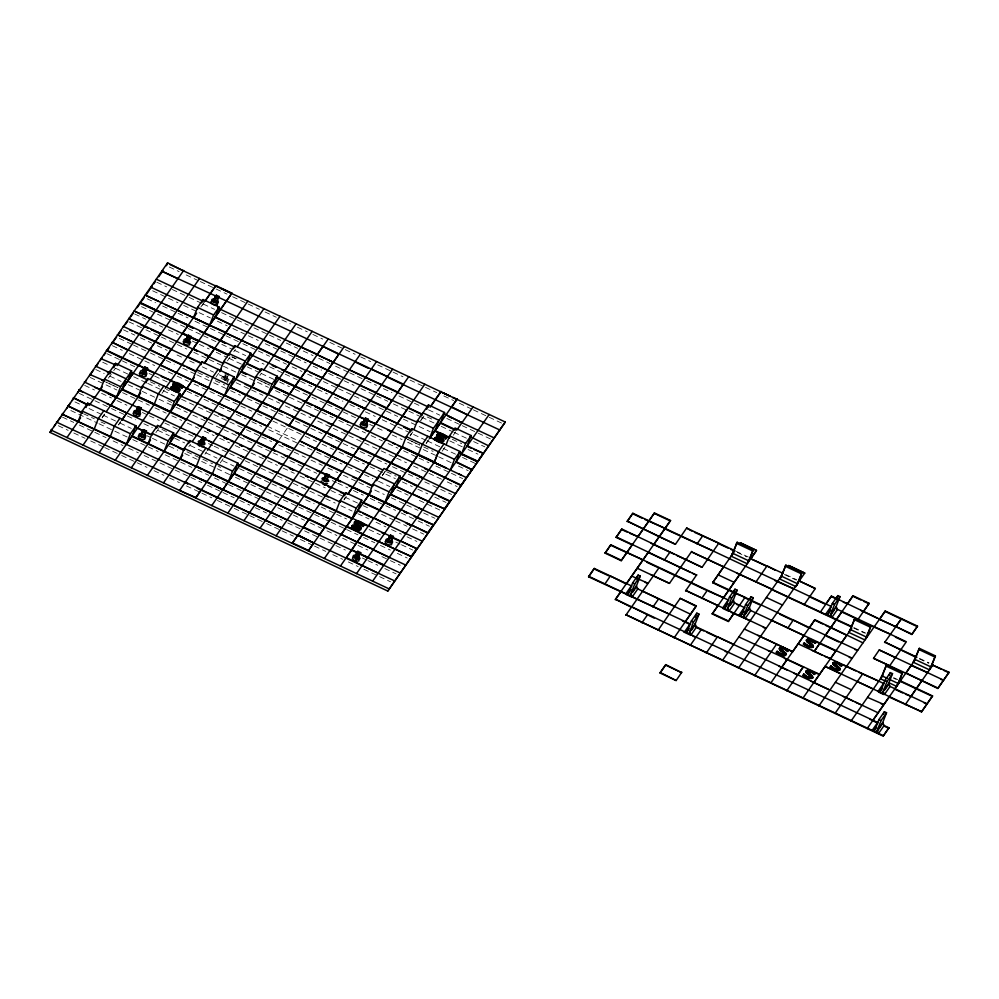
<?xml version="1.0" encoding="UTF-8"?>
<svg xmlns="http://www.w3.org/2000/svg" width="999" height="999" viewBox="0 0 999 999"><rect width="100%" height="100%" fill="white"/><g stroke="black" fill="none" stroke-linecap="round" stroke-linejoin="round"><path stroke-width="0.75" stroke-dasharray="5 3.75" d="M227.198 382.617C229.97 380.719 225.811 374.95 225.362 380.307L227.897 376.685M224.975 380.02L225.699 380.02A1.561 0.824 21.3 0 0 226.199 379.308L225.836 378.783A1.723 0.912 21.3 0 0 224.325 378.084L223.601 378.084A1.561 0.824 21.3 0 0 223.102 378.796L223.464 379.308A1.723 0.912 21.3 0 0 223.776 379.545L224.688 377.61M224.213 379.183L225.824 375.986L223.901 379.62M218.019 465.834L220.517 467.569M108.367 378.122L111.339 374.088M113.736 370.654L115.322 368.381M102.248 417.432L104.608 414.061M102.06 417.907L104.458 414.498M118.332 425L120.704 421.615M200.824 307.03L203.971 302.522M118.943 424.338L120.542 422.053M202.198 305.269L204.583 301.873M162 393.331L164.373 389.922M155.881 432.642L159.066 428.096L168.444 432.505M215.784 377.335L218.931 372.827M227.472 360.826L230.032 356.955M233.816 351.748L235.402 349.488M226.448 377.859L228.671 374.675M188.848 446.628L190.447 444.343M204.945 454.17L206.531 451.898M259.852 375.449L261.426 373.189M220.242 462.862L223.414 458.329M279.37 439.423L288.099 426.96M344.143 499.425L345.716 497.177M343.956 499.9L346.341 496.491M382.43 475.224L385.589 470.716M410.189 435.527L411.775 433.266M420.517 420.766L422.914 417.332M382.242 475.699L385.414 471.166M410.002 436.014L413.161 431.493M421.091 420.142L424.263 415.609L433.691 419.967M426.286 443.081L427.859 440.834M426.086 443.581L429.258 439.036M442.17 451.136L445.342 446.603M453.271 435.264L455.656 431.855M227.972 380.607L226.985 381.193M222.29 378.833L226.998 381.044M224.987 377.172L222.315 376.91L221.216 378.484M169.306 267.008L179.171 271.628M186.201 274.937L198.876 280.894M200.275 281.556L227.023 294.118M232.655 296.765L246.741 303.371M248.139 304.033L259.403 309.328M265.035 311.975L276.298 317.257M281.93 319.905L290.372 323.876M297.415 327.185L307.267 331.805M312.899 334.453L322.752 339.086M329.795 342.395L343.868 349.001M345.279 349.662L355.132 354.295M360.764 356.943L370.617 361.563M377.659 364.872L391.733 371.491M393.144 372.152L402.997 376.773M410.027 380.082L424.113 386.7M425.512 387.362L436.775 392.644M443.818 395.954L453.671 400.587M459.303 403.234L471.978 409.178M473.376 409.84L501.535 423.064M736.226 551.361L748.301 557.03M785.838 574.662L796.565 579.707M737.387 552.459L746.777 556.868M784.315 574.5L796.378 580.169M156.806 282.218L166.658 286.85M172.29 289.485L187.775 296.765M189.186 297.427L201.848 303.371M203.259 304.033L214.523 309.328M221.553 312.637L235.639 319.243M237.038 319.905L248.301 325.199M253.933 327.847L268.019 334.453M269.418 335.115L280.682 340.409M286.313 343.057L297.577 348.339M303.209 350.986L313.062 355.619M318.693 358.266L329.957 363.549M335.589 366.196L348.251 372.152M349.662 372.814L365.147 380.082M366.558 380.744L376.411 385.377M383.441 388.686L391.895 392.644M398.938 395.954L413.012 402.572M414.423 403.234L421.453 406.531M428.496 409.84L439.76 415.134M446.79 418.444L460.876 425.05M462.275 425.711L490.434 438.936M152.66 290.809L177.997 302.722M183.629 305.357L197.715 311.975M199.113 312.637L210.377 317.932M217.42 321.228L227.273 325.861M232.904 328.509L246.978 335.115M248.389 335.776L258.242 340.409M265.284 343.718L279.358 350.324M280.769 350.986L294.842 357.605M296.253 358.266L306.106 362.899M313.137 366.196L321.591 370.167M328.621 373.476L342.707 380.082M344.118 380.744L353.971 385.377M361.001 388.686L375.087 395.292M376.486 395.954L387.749 401.248M393.381 403.896L407.455 410.502M408.866 411.163L420.129 416.458M421.541 417.12L434.203 423.064M441.246 426.373L452.51 431.668M453.921 432.33L466.583 438.274M473.626 441.583L484.89 446.878M853.92 627.584L865.983 633.254M919.604 658.441L928.995 662.849M452.235 439.298L461.65 443.643M853.733 628.059L864.46 633.091M919.43 658.915L928.808 663.324M147.115 298.751L155.557 302.722M162.6 306.019L176.673 312.637M178.084 313.299L187.937 317.932M194.98 321.228L209.053 327.847M210.464 328.509L224.538 335.115M225.949 335.776L241.433 343.057M242.832 343.718L256.918 350.324M258.316 350.986L269.58 356.281M275.212 358.928L286.476 364.223M292.108 366.858L301.96 371.491M307.592 374.138L337.15 388.024M338.561 388.686L369.53 403.234M370.941 403.896L385.015 410.502M386.426 411.163L397.689 416.458M403.321 419.105L430.07 431.668M449.775 440.921L462.437 446.878M468.069 449.525L477.922 454.145M141.558 306.693L171.129 320.579M172.527 321.241L186.613 327.847M188.012 328.509L202.098 335.127M203.496 335.789L216.171 341.733M221.803 344.38L233.067 349.675M234.478 350.337L245.729 355.619M254.183 359.59L264.036 364.223M269.668 366.858L283.741 373.476M285.152 374.138L299.225 380.756M300.637 381.406L311.9 386.7M317.532 389.348L327.385 393.981M334.415 397.277L342.869 401.248M349.9 404.558L359.765 409.19M365.384 411.825L375.249 416.458M382.28 419.767L396.366 426.373M397.764 427.035L425.924 440.272M427.335 440.921L455.482 454.158M462.525 457.455L475.187 463.411M232.018 356.868L236.039 358.766M407.654 439.373L419.717 445.042L407.604 439.435M231.98 356.93L236.014 358.803M423.701 446.99L433.091 451.386M134.603 313.961L145.866 319.255M151.498 321.903L162.762 327.185M168.394 329.832L178.247 334.465M192.32 341.071L197.952 343.718M199.363 344.38L209.216 349.013M216.259 352.322L227.51 357.605M228.921 358.266L241.596 364.223M247.228 366.87L259.89 372.814M261.301 373.476L273.963 379.433M279.595 382.08L289.46 386.7M295.08 389.348L310.564 396.628M311.975 397.29L326.061 403.896M327.46 404.558L355.619 417.782M369.692 424.4L385.177 431.668M392.22 434.977L402.073 439.61M407.704 442.245L421.778 448.863M423.189 449.525L437.262 456.143M438.673 456.805L451.348 462.749M458.379 466.058L468.231 470.691M893.693 677.684L897.714 679.57M893.506 678.159L896.19 679.407M129.058 321.903L144.543 329.171M145.941 329.832L160.027 336.451M161.426 337.113L186.776 349.013M193.806 352.322L207.892 358.928M209.291 359.59L221.965 365.547M223.376 366.208L236.039 372.152M241.671 374.8L268.419 387.362M275.462 390.671L288.124 396.628M289.535 397.29L305.02 404.558M306.431 405.219L320.504 411.838M321.915 412.5L333.179 417.782M338.811 420.429L352.884 427.048M354.295 427.709L365.547 432.992M371.178 435.639L382.442 440.934M388.074 443.568L397.927 448.201M403.559 450.849L417.644 457.467M419.043 458.129L428.896 462.749M435.939 466.058L450.012 472.677M451.423 473.326L462.687 478.621M225.025 375.337L226.935 376.236M224.55 376.011L225.961 376.673L223.626 377.322L225.037 377.984M123.501 329.832L134.765 335.127M140.397 337.774L151.661 343.057M157.293 345.704L167.145 350.337M176.998 354.97L184.041 358.266M189.673 360.914L196.703 364.223M202.335 366.87L213.599 372.152M219.231 374.8L229.083 379.433M236.126 382.742L250.2 389.348M251.611 390.01L262.874 395.304M268.506 397.952L279.757 403.234M285.389 405.881L299.475 412.5M300.874 413.161L310.726 417.782M317.769 421.091L331.843 427.709M333.254 428.371L347.327 434.977M348.738 435.639L379.707 450.187M381.118 450.849L395.192 457.467M396.603 458.129L406.456 462.749M413.499 466.058L427.572 472.677M428.983 473.339L441.645 479.283M447.277 481.93L457.13 486.563M197.889 372.565L208.654 377.547M215.322 380.744L224.75 385.102M119.368 338.436L132.03 344.38M133.441 345.042L148.926 352.322M150.337 352.984L174.263 364.223M182.705 368.194L195.379 374.138M196.791 374.8L212.275 382.08M213.686 382.742L229.171 390.01M230.569 390.671L240.422 395.304M247.465 398.613L261.538 405.219M262.949 405.881L277.023 412.5M278.434 413.161L293.918 420.429M295.329 421.091L309.403 427.709M310.814 428.371L322.078 433.653M327.709 436.301L341.783 442.919M343.194 443.581L354.458 448.863M360.09 451.511L371.341 456.805M376.973 459.453L386.825 464.073M392.457 466.72L419.205 479.283M424.837 481.93L451.585 494.493M386.738 471.815L396.166 476.173M112.4 345.704L122.265 350.337M129.296 353.646L143.369 360.252M144.78 360.914L154.633 365.547M160.265 368.194L175.749 375.462M177.16 376.123L188.424 381.418M194.056 384.066L223.614 397.952M225.025 398.613L251.773 411.176M257.405 413.823L271.478 420.429M272.889 421.091L303.858 435.639M305.269 436.301L316.521 441.595M322.153 444.243L333.416 449.525M339.048 452.172L353.122 458.791M354.533 459.453L364.385 464.073M370.017 466.72L395.354 478.621M402.397 481.93L412.25 486.563M417.882 489.21L427.734 493.831M434.777 497.14L446.041 502.435M267.245 426.198L296.74 440.059M106.856 353.646L120.929 360.252M122.34 360.914L135.015 366.87M149.088 373.489L153.309 375.462M154.72 376.123L167.382 382.08M187.1 391.333L198.351 396.628M203.983 399.275L218.069 405.881M219.468 406.543L230.732 411.838M236.363 414.485L246.216 419.118M251.848 421.753L261.701 426.386M268.743 429.695L298.301 443.581M299.712 444.243L315.197 451.511M316.608 452.172L330.681 458.791M332.093 459.453L341.945 464.085M347.577 466.72L363.062 474.001M364.473 474.662L372.914 478.633M378.546 481.268L389.81 486.563M396.853 489.872L408.104 495.154M419.368 500.449L440.484 510.364M150.424 381.868L159.828 386.251M166.508 389.423L169.218 390.659M102.71 362.237L109.753 365.547M115.385 368.194L128.047 374.15M133.679 376.785L146.353 382.742M147.765 383.404L161.838 390.022M163.249 390.684L174.513 395.966M181.543 399.275L197.028 406.543M198.439 407.205L212.512 413.823M213.923 414.485L244.892 429.033M246.303 429.695L260.377 436.301M261.788 436.963L271.641 441.595M278.684 444.905L292.757 451.511M294.168 452.172L305.432 457.467M311.051 460.114L322.315 465.409M327.947 468.044L337.799 472.677M343.431 475.324L357.517 481.93M358.916 482.592L384.253 494.505M391.296 497.802L405.369 504.42M406.78 505.082L418.044 510.364M423.676 513.011L434.94 518.306M167.645 400.537L171.666 402.435M95.754 369.518L104.208 373.489M109.828 376.136L121.091 381.418M128.134 384.727L140.809 390.684M142.208 391.346L157.692 398.613M159.103 399.275L174.588 406.556M175.999 407.217L187.263 412.5M192.894 415.147L206.968 421.765M208.379 422.427L222.452 429.033M223.863 429.695L252.01 442.919M257.642 445.566L271.716 452.185M273.127 452.834L284.39 458.129M290.022 460.776L316.77 473.339M332.255 480.619L336.476 482.592M337.887 483.254L347.739 487.887M353.371 490.534L363.224 495.167M370.267 498.464L384.34 505.082M385.751 505.744L395.604 510.377M401.236 513.011L416.72 520.292M418.131 520.954L429.383 526.248M117.882 387.637L105.807 381.993L117.845 387.699M90.21 377.46L116.958 390.022M122.59 392.669L136.663 399.275M138.074 399.937L149.326 405.232M154.957 407.879L166.221 413.161M171.853 415.809L181.706 420.442M187.337 423.089L198.601 428.371M204.233 431.019L214.086 435.651M219.718 438.299L229.57 442.919M235.202 445.566L266.171 460.114M267.582 460.776L277.435 465.409M283.067 468.056L294.33 473.339M299.962 475.986L314.036 482.604M315.447 483.266L325.299 487.887M330.931 490.534L343.594 496.491M345.005 497.152L357.679 503.096M363.299 505.744L367.532 507.729M381.606 514.335L394.28 520.292M395.679 520.954L406.943 526.248M412.575 528.883L423.838 534.178M84.653 385.389L94.505 390.022M101.548 393.331L111.401 397.952M117.033 400.599L126.885 405.232M142.37 412.5L148.002 415.147M149.413 415.809L159.266 420.442M164.897 423.089L193.057 436.313M208.541 443.581L212.762 445.566M214.173 446.228L228.247 452.847M229.658 453.509L243.731 460.114M245.142 460.776L276.111 475.324M277.51 475.986L308.479 490.534M309.89 491.196L335.227 503.096M340.859 505.744L352.123 511.038M357.754 513.686L369.018 518.968M376.061 522.277L385.914 526.91M391.546 529.557L401.398 534.178M407.03 536.825L416.883 541.458M79.108 393.331L110.077 407.879M111.488 408.541L135.414 419.78M143.856 423.751L152.31 427.709M157.942 430.357L169.206 435.651M174.837 438.299L184.69 442.919M190.322 445.566L204.395 452.185M205.806 452.847L217.058 458.129M222.69 460.776L233.953 466.071M239.585 468.718L255.07 475.986M256.481 476.648L270.554 483.266M271.965 483.928L283.229 489.21M288.861 491.858L298.713 496.491M305.756 499.8L314.198 503.758M321.241 507.067L335.314 513.686M336.725 514.348L346.578 518.968M369.093 529.557L380.357 534.84M395.841 542.12L400.062 544.105M401.473 544.767L412.737 550.049M187 451.823L212.5 463.748M74.962 401.923L82.005 405.232M89.036 408.541L101.711 414.485M103.122 415.147L118.606 422.427M120.017 423.089L131.269 428.384M146.753 435.651L150.986 437.637M152.385 438.299L167.869 445.566M169.281 446.228L177.735 450.199M184.765 453.509L200.25 460.776M201.661 461.438L215.734 468.056M217.145 468.718L229.82 474.662M235.439 477.31L249.525 483.928M250.936 484.59L265.01 491.196M266.421 491.858L281.905 499.138M283.304 499.8L297.39 506.406M298.788 507.067L324.138 518.968M325.537 519.63L329.757 521.615M331.168 522.277L345.242 528.896M346.653 529.557L357.917 534.84M363.549 537.487L374.812 542.782M380.444 545.429L390.297 550.049M397.34 553.359L407.192 557.991M83.579 413.786L94.343 418.768M100.999 421.978L105.057 423.813M70.817 410.527L97.565 423.089M98.976 423.751L127.135 436.975M132.767 439.622L146.841 446.228M148.252 446.89L158.104 451.523M165.135 454.832L179.221 461.438M180.619 462.1L191.883 467.395M197.515 470.042L208.779 475.324M214.41 477.972L227.085 483.928M228.484 484.59L235.527 487.899M236.938 488.561L241.159 490.534M246.79 493.181L259.453 499.138M260.864 499.8L272.128 505.082M277.759 507.729L291.833 514.348M293.244 515.009L304.508 520.292M310.14 522.939L321.403 528.234M327.023 530.881L336.888 535.501M342.52 538.149L356.593 544.767M358.004 545.429L367.857 550.049M381.93 556.668L388.973 559.977M390.372 560.639L400.224 565.259M62.462 417.132L73.714 422.427M79.346 425.075L93.431 431.68M94.83 432.342L106.094 437.637M113.137 440.946L122.989 445.579M128.621 448.214L138.474 452.847M144.106 455.494L173.664 469.38M175.075 470.042L201.823 482.604M207.455 485.252L221.528 491.858M222.939 492.519L234.203 497.814M239.835 500.462L249.688 505.094M255.319 507.729L266.583 513.024M272.203 515.671L282.068 520.304M287.7 522.939L303.184 530.219M304.583 530.881L318.669 537.487M320.067 538.149L345.404 550.062M362.3 557.991L366.521 559.977M367.932 560.639L377.784 565.272M384.827 568.568L396.091 573.863M58.317 425.736L68.169 430.369M73.801 433.004L85.065 438.299M90.697 440.946L103.359 446.903M104.77 447.564L120.255 454.832M121.666 455.494L135.739 462.112M137.15 462.762L147.003 467.395M154.046 470.704L163.898 475.337M169.53 477.972L179.383 482.604M186.413 485.914L200.499 492.519M201.898 493.181L211.763 497.814M217.382 500.462L232.879 507.729M234.278 508.391L248.364 515.009M249.762 515.671L265.247 522.939M266.658 523.601L280.731 530.219M282.143 530.881L293.406 536.176M300.449 539.472L313.112 545.429M314.523 546.091L325.786 551.386M332.817 554.682L342.682 559.315M348.301 561.962L358.166 566.595M363.786 569.23L390.534 581.793M224.738 380.544A1.723 0.912 21.3 0 1 225.05 380.794M269.343 385.002L257.267 379.333L269.33 385.027"/><path stroke-width="1.5" d="M733.303 553.009L733.303 552.172M749.387 560.564L749.387 559.727M798.076 582.604L795.878 586.588L779.782 579.033L781.255 576.098L797.352 583.653L795.878 586.588M850.973 629.245L850.973 628.408M867.07 636.8L867.07 635.963M898.738 683.191L898.738 682.354M915.459 658.241L913.248 662.225L929.345 669.792L930.818 666.845L914.722 659.29L913.248 662.225M931.543 666.633L931.543 665.796M806.38 640.059L806.83 641.857L811.475 645.754M833.054 663.061L833.491 664.859L838.136 668.756M358.928 528.946L358.554 527.634L353.971 524.05L354.87 522.177M781.318 648.638L781.593 650.187L786.188 653.771M835.089 663.436L835.376 664.972L839.959 668.568M786.425 654.208C784.065 657.916 778.508 653.371 776.298 652.347C778.371 654.295 785.726 658.516 786.275 653.533L781.168 649.063M813.211 646.852L812.836 644.605L808.278 640.846M812.761 678.059L812.387 675.799L807.966 672.489L808.453 671.328C811.263 669.904 813.823 675.724 815.321 673.338L809.927 670.429A4.583 2.423 21.3 0 0 807.529 670.192L806.031 671.128M839.884 669.854L840.196 668.993M183.204 341.396L183.916 343.544A3.809 2.01 21.3 0 0 187.238 345.105L189.46 344.88L189.66 342.957M438.461 436.201L439.085 435.464C442.507 433.878 445.829 441.845 446.99 436.638C444.58 434.827 439.273 431.056 436.95 434.54L442.07 439.248L441.583 440.422C438.424 441.895 435.277 434.515 434.253 439.585L438.748 442.195M784.452 653.721L783.728 654.695L781.892 654.57L777.035 651.286L781.98 654.333L784.315 654.108M289.048 341.546L317.382 354.295M461.988 422.789L443.406 413.499L462.038 422.727M452.984 397.465L505.269 422.028L387.799 591.058L49.95 432.355L167.595 262.849L183.504 270.879M78.809 389.822L82.655 392.182M89.723 374.438L104.67 380.869M100.799 358.591L115.772 364.985M115.222 460.227L131.868 436.413L135.976 425.836L87.712 403.171L82.205 411.051L78.059 421.665L66.958 437.55M106.344 350.649L122.44 358.204M86.014 407.517L87.712 403.171M117.495 334.715L133.579 342.27M94.905 397.377L91.995 396.653M100.449 389.435L94.868 387.45M104.533 379.121L100.574 389.26L116.658 396.828L120.617 386.675L131.643 370.916L115.559 363.349L104.533 379.121L120.617 386.675M108.916 374.138L110.04 371.241L126.136 378.796L121.866 389.585L186.264 419.755M134.103 310.951L150.2 318.506M113.861 367.707L115.559 363.349M188.149 325.162L139.885 302.485L235.077 347.202M145.217 295.08L290.01 363.087M127.984 350.274L112.088 342.245L196.403 382.33M161.9 271.204L177.997 278.758M166.496 265.684L167.595 262.849M116.321 397.527L84.328 381.943M127.422 381.643L131.643 370.916M155.794 310.514L183.691 270.404M110.802 405.419L133.192 373.176M149.675 349.825L160.914 333.541L128.734 318.419L131.281 320.092M143.406 368.906L142.62 370.916L143.881 368.231L143.406 368.906L144.818 369.568L144.031 371.578M143.531 369.605L144.793 366.92L147.665 368.269L145.404 372.402M126.848 413.024L78.771 389.872M144.006 368.931L144.793 366.92M160.914 333.541L151.349 329.595M170.354 411.725L175.949 403.733L179.907 393.581L147.727 378.471L142.22 386.351L137.999 397.09L122.128 419.78M146.029 382.817L147.165 379.92M137.6 407.979L136.351 410.664L137.6 407.979L139.011 408.641L139.46 408.017L138.037 407.342L137.263 409.353L138.511 406.668L141.383 408.017L139.123 412.15M137.762 411.326L138.536 409.315L137.125 408.653M165.322 304.52L177.397 310.177L138.549 365.734M126.324 444.343L130.469 433.728L135.976 425.836M154.608 373.326L150.075 379.608M160.202 365.322L171.453 349.038L123.189 326.361M144.268 435.152L146.528 431.019L143.656 429.67L142.407 432.355L143.182 430.357L144.593 431.019L144.156 431.643L137.575 428.047L126.511 443.868L61.975 414.11L190.672 474.575M165.722 357.442L149.85 349.363M195.28 314.96L182.417 333.566L187.775 336.089L135.452 311.588M279.658 347.128L215.122 317.37L219.156 307.105L203.059 299.55L197.552 307.43L193.481 317.744L201.561 321.466M187.55 336.551L186.289 339.235L187.55 336.551L188.961 337.212L189.398 336.576L187.987 335.914L188.461 335.239L191.333 336.588L189.073 340.709M161.314 376.473L170.891 380.407L165.372 388.286M187.687 337.237L188.461 335.239M201.935 302.447L203.059 299.55M169.568 443.631L173.701 433.017L157.617 425.462L152.11 433.341L147.964 443.956L131.306 467.782M179.183 389.385L179.72 390.959L178.134 392.02A4.583 2.423 21.3 0 1 175.737 391.783L170.342 388.886C171.366 383.816 174.5 391.196 177.672 389.722L178.147 388.549L173.039 383.841C175.362 380.357 180.657 384.128 183.067 385.926C181.905 391.146 178.596 383.179 175.175 384.765L174.688 385.114M170.342 388.886L171.503 386.688M171.628 386.75L171.041 387.874M156.493 428.359L157.617 425.462M187.4 357.005L231.918 293.132L215.821 285.577L204.807 301.336M215.821 285.577L218.319 287.312M193.132 348.589L196.928 351.011M215.409 296.491L214.161 299.176L215.409 296.491L216.82 297.153L217.27 296.528L215.859 295.866L215.072 297.864M179.907 393.581L174.4 401.461L170.18 412.2L159.852 426.96M170.717 380.856L198.689 340.659M215.547 297.19L216.333 295.18L219.206 296.528L216.933 300.662M181.743 388.112L182.205 386.938L180.707 385.414L175.624 383.591C173.289 386.126 184.078 388.574 178.596 390.846A4.583 2.423 21.3 0 1 176.186 390.609L170.792 387.699M181.868 388.174L183.067 385.926M204.233 332.717L209.565 325.299L213.636 314.985L219.156 307.105M181.281 396.316L194.218 377.597M186.788 388.436L181.606 385.452M186.825 388.386L267.233 426.223M173.701 433.017L168.194 440.896L164.061 451.511L147.402 475.337M192.345 380.494L196.603 369.705L202.11 361.825L234.253 376.998L230.07 387.674L232.792 388.873M200.986 364.722L202.11 361.825M211.151 323.027L231.918 293.132M180.669 427.759L340.434 502.172M225.499 343.269L220.329 340.272M197.552 403.409L178.584 395.092M225.874 332.33L204.196 322.789M231.206 324.925L215.297 316.895M233.916 473.863L238.062 463.249L189.798 440.571L184.278 448.451L180.145 459.078L163.486 482.892M208.429 388.062L212.687 377.26L196.603 369.705M188.661 443.469L189.798 440.571M246.728 363.861L250.861 353.234L234.777 345.679L223.676 361.563L219.718 371.703L221.328 369.393M198.289 425.487L202.535 426.848M233.641 348.576L234.777 345.679M208.092 418.906L205.22 418.119M200.699 440.896L201.96 438.211L203.371 438.873L203.808 438.236L202.397 437.574L201.611 439.585M201.174 440.209L201.96 438.211M185.315 482.042L187.775 483.828M202.085 438.898L202.872 436.9L205.744 438.249L204.957 440.247M202.11 441.558L202.897 439.548L201.486 438.886M190.634 474.625L222.814 489.747M196.191 466.695L200.374 456.019L205.881 448.126M224.513 395.616L228.734 384.877L234.253 376.998M235.627 379.732L239.76 369.118L250.861 353.234M246.541 374.313L241.171 371.79L245.354 361.126L229.183 353.683M218.444 434.877L215.747 433.641L218.619 434.403M212.462 473.776L195.667 498.014L201.398 489.597M219.93 425.099L224.176 426.461M258.054 347.452L306.094 370.641M206.955 481.655L200.025 479.033M235.052 411.113L208.242 398.514M212.275 474.25L216.458 463.573L221.978 455.694M240.609 403.171L160.389 364.86M246.154 395.229L230.257 387.2M251.711 387.287L255.894 376.623L261.401 368.731L277.485 376.298L273.351 386.913M260.277 371.64L261.401 368.731M240.26 434.016L236.014 432.654M268.594 362.949L249.775 354.183M237.4 433.229L240.085 434.49L245.816 426.073M279.47 347.59L343.818 377.822M228.371 481.805L232.555 471.128L238.062 463.249M256.731 410.676L273.539 386.438L466.408 477.597M267.794 394.855L271.978 384.178L277.485 376.298M245.03 457.992L240.996 456.093M250.799 449.513L247.939 448.726M278.946 378.908L290.185 362.625M284.49 370.979L281.818 369.717L284.678 370.504M229.196 480.619L306.281 370.179L338.274 385.764M295.604 355.095L312.212 331.343M259.191 422.452L267.245 426.198L273.002 417.757M298.451 503.621L250.187 480.956L227.847 513.124M278.559 409.815L274.313 408.454M283.891 402.41L278.559 399.837M261.338 465.01L257.093 463.648M289.623 393.993L311.651 362.712M294.992 386.526L276.261 377.659M272.44 449.138L277.784 441.695L245.617 426.573M300.537 378.584L332.942 393.169M277.772 441.72L250.037 481.381M311.688 362.649L322.939 346.353L338.836 354.383M260.539 496.915L132.068 435.926M317.232 354.707L333.329 362.275L217.982 308.167M266.096 488.986L234.103 473.389L211.751 505.569M294.643 417.37L288.886 425.824L311.263 393.618L276.448 377.185M271.691 480.981L360.477 354.008M300.2 409.44L294.618 407.442M277.422 472.577L273.177 471.216M282.979 464.635L278.733 463.274M288.524 456.693L285.664 455.906M316.671 386.089L339.023 353.921M293.856 449.288L294.118 448.688L197.515 403.471M310.115 372.54L322.402 377.672M271.079 512.412L222.852 489.697L228.396 481.755M282.18 496.54L330.444 519.205M293.519 480.132L290.609 479.395M321.628 409.565L348.439 422.165L321.803 409.115M281.656 527.859L185.277 482.092M310.165 456.306L283.129 444.243M287.175 519.98L190.821 474.163M321.278 440.434L315.684 438.436M349.413 369.83L397.864 392.033L403.371 384.14L218.356 297.24M332.38 424.55L328.134 423.189M315.16 479.745L310.901 478.384M297.889 535.002L313.798 543.031L297.889 535.002L292.195 543.356L308.841 519.542L276.86 503.946L324.9 527.147M320.704 471.803L317.844 471.016M354.583 392.794L335.589 384.503M303.296 527.472L381.168 415.909L412.05 430.332M359.915 385.377L392.083 400.499M324.438 477.897L325.686 475.212L327.098 475.874L327.547 475.249L326.136 474.587L326.611 473.901L329.483 475.249L328.696 477.26M324.912 477.222L325.686 475.212M325.824 475.911L326.611 473.901M365.509 377.385L376.561 361.563M342.682 440.584L310.701 424.987M371.203 369.031L387.287 376.586M328.334 486.575L331.243 487.3M359.34 416.758L364.885 418.806M313.973 542.557L308.279 550.911L336.026 511.226L340.184 500.599L345.691 492.707L361.788 500.274L357.642 510.889L360.352 512.112M328.521 476.111L340.609 481.755L336.788 479.37M364.148 420.005L363.374 422.003L364.623 419.318L364.148 420.005L365.559 420.666C364.922 422.652 358.703 420.641 361.775 424.313A3.809 2.01 21.3 0 0 365.097 425.874C371.328 426.411 363.062 421.066 368.406 419.368L365.534 418.019L365.06 418.693L366.483 419.355L366.034 419.992L276.236 377.697M319.393 535.027L330.632 518.743M364.76 420.017L365.534 418.019M347.677 464.011L299.638 440.809L319.518 450.786M376.186 392.47L343.831 377.822M353.371 455.656L345.179 452.297M381.593 384.94L392.657 369.131M368.406 419.368L366.146 423.489M256.918 410.202L353.484 455.482L353.221 456.081L359.041 447.552M364.548 439.66L360.302 438.311M344.568 495.616L345.691 492.707M370.105 431.73L365.859 430.369M368.731 421.166L375.661 423.788M347.927 494.218L352.884 486.925M371.64 485.776L358.429 478.983M386.576 408.379L392.27 400.025M363.761 471.578L315.684 448.426M341.021 534.652L357.829 510.414L405.906 533.566M369.268 463.686L305.145 432.929M346.541 526.773L411.113 556.468L416.633 548.588L392.495 537.25M361.788 500.274L356.268 508.154L352.085 518.831L324.375 558.466M360.739 528.146L360.776 529.695L359.378 530.382A4.583 2.423 21.3 0 1 356.98 530.144L351.586 527.247C352.61 522.177 355.756 529.557 358.916 528.084L359.403 526.91L354.283 522.202C356.606 518.706 361.913 522.489 364.31 524.288C363.149 529.507 359.84 521.54 356.418 523.126L355.931 523.476M352.422 526.298L352.747 525.049M386.188 439.285L383.291 438.549M363.236 502.897L371.378 491.046M391.745 431.343L387.5 429.982M352.909 517.657L368.768 494.98L372.964 484.278L383.991 468.506L400.075 476.073L395.941 486.688L385.651 501.398M285.789 371.665L397.302 423.401M346.016 558.091L373.913 517.969L389.847 525.961M376.785 480.744L377.909 477.847M402.622 415.996L417.594 422.39M421.765 413.886L377.335 393.569M362.999 526.473L363.449 525.287L361.95 523.776L356.868 521.94C354.533 524.487 365.322 526.935 359.84 529.208A4.583 2.423 21.3 0 1 357.442 528.971L352.048 526.061M357.08 542.27L341.208 534.178M363.112 526.523L364.31 524.288M362.849 533.791L340.459 566.021M390.959 463.249L391.221 462.662L230.294 387.15M355.656 555.294L356.918 552.609L358.329 553.271L358.766 552.647L357.355 551.972L356.131 554.607M358.441 556.78L360.701 552.647L357.829 551.298L356.581 553.983M357.068 555.956L357.854 553.946L356.443 553.284M456.056 461.638L471.965 469.667L455.869 462.1L460.015 451.486L411.788 428.758L406.281 436.638L402.06 447.377L386.213 470.029M379.32 510.452L418.331 454.458M410.664 431.655L411.788 428.758M384.84 502.572L389.061 491.833L400.075 476.073M413.986 429.458L417.382 420.754L428.446 404.932L444.53 412.5L440.347 423.176L430.045 437.912M421.765 415.771L422.889 412.874L439.023 420.379L434.802 431.106L449.55 438.037M367.832 557.23L363.586 555.869M426.748 409.29L428.446 404.932M373.351 549.35L320.879 525.262M358.791 448.114L423.126 478.371M412.812 462.337L233.129 378.009M440.884 391.858L456.968 399.413L452.947 397.515M407.055 470.791L418.156 454.907L422.365 444.193L427.872 436.313M389.622 536.401L388.361 539.085L389.622 536.401L391.034 537.062L391.471 536.438L390.06 535.776L390.534 535.089L393.406 536.438L391.146 540.571M390.534 535.089L389.273 537.774L389.747 537.1M429.52 438.461L433.466 428.321L444.53 412.5M378.184 573.201L346.191 557.617M406.693 501.66L390.384 494.63L394.568 483.953L378.484 476.398M383.703 565.322L271.116 512.362M412.025 494.243L396.166 486.163M434.253 439.585L435.414 437.387M435.089 438.636L435.552 437.45M389.248 557.38L357.255 541.795M417.582 486.301L399.038 476.96L417.757 485.839M394.842 549.388L444.78 477.959M451.635 406.818L466.208 414.223M400.574 540.971L416.633 548.588M428.908 469.892L460.901 485.489L472.14 469.193M434.24 462.475L446.341 468.094L434.228 462.487L438.411 451.81L443.968 443.868M406.281 436.638L438.449 451.748L434.503 461.9L402.322 446.778M411.688 525.087L427.584 533.116L433.279 524.762L175.874 403.846L191.796 411.838M445.666 438.811L446.128 437.637L444.617 436.113L439.548 434.29C437.2 436.825 447.989 439.273 442.507 441.546A4.583 2.423 21.3 0 1 440.109 441.308L434.715 438.399M445.791 438.873L446.99 436.638M387.799 591.058L505.269 422.028M417.232 517.157L414.373 516.358M446.166 444.567L449.562 435.876L455.069 427.997L471.153 435.552L466.983 446.228L471.004 448.101M422.565 509.74L390.572 494.155M428.109 501.798L444.43 508.828L449.937 500.949L413.561 484.415M411.113 556.468L358.604 532.43M444.805 477.922L489.185 414.473M450.324 470.042L454.508 459.365L460.015 451.486M433.279 524.762L425.075 521.428M471.153 435.552L465.646 443.431L461.426 454.17L477.522 461.713L483.254 453.309L467.157 445.754M444.43 508.828L395.954 486.663M483.254 453.309L473.676 449.375M669.205 614.11L588.573 576.798L594.268 568.443L631.805 586.076M588.573 576.798L594.268 568.443M632.404 544.467L621.191 560.701L605.107 553.146L610.801 544.792L728.783 600.212M605.107 553.146L610.801 544.792M632.217 544.942L616.133 537.387L621.828 529.033L702.085 567.295L676.61 555.332M616.133 537.387L621.828 529.033M657.991 536.113L627.335 521.153L632.854 513.274L831.268 606.48M604.657 584.353L610.352 575.998L626.261 584.028L648.488 552.035M632.854 513.274L627.16 521.628M621.191 560.701L654.445 512.949L670.541 520.504L660.114 535.614M629.682 533.279L637.911 536.588M631.38 607.267L615.484 599.238L670.541 520.504M643.431 528.708L637.737 537.062M644.03 528.059L654.445 512.949M631.768 576.148L648.051 583.229L645.179 582.442M637.287 568.269L669.467 583.379L650.686 574.562M628.009 594.767L632.617 582.966L638.124 575.087L640.272 576.086L635.664 587.887L632.517 592.395M642.981 559.915L610.614 545.267M630.157 595.766L634.752 583.978L640.272 576.086M636.588 579.02L638.124 575.087M888.923 727.796L883.228 736.151L625.998 614.76L883.416 735.676L888.923 727.796L883.566 725.274M654.008 544.143L659.515 536.263M631.568 606.793L654.12 618.056M665.022 528.384L644.73 519.405M642.532 591.108L674.712 606.231M664.397 560.064L669.904 552.172M641.907 622.789L647.414 614.909M659.328 536.738L675.424 544.293L627.335 521.153M652.921 607.03L658.441 599.138M734.889 550.736L686.625 528.059L691.808 531.056M657.991 630.344L680.219 598.351L696.315 605.906L685.289 621.665M691.508 551.848L851.235 626.323M697.015 543.968L702.534 536.088M680.219 598.351L696.128 606.381M717.906 605.581L685.739 590.459L766.171 628.246L763.311 627.459M616.321 536.913L696.578 575.174L692.544 573.289M660.039 672.976L665.734 664.622L681.643 672.652L665.559 665.097L660.039 672.976L676.136 680.531L681.83 672.177M674.075 637.899L696.315 605.906M713.286 551.061L666.183 529.482M690.621 614.26L637.175 588.598M686.75 632.829L691.345 621.028L696.865 613.149L699 614.148L694.405 625.948L691.258 630.456M701.635 598.488L707.155 590.609M688.898 633.828L693.493 622.04L699 614.148M695.329 617.082L696.865 613.149M732.766 592.182L712.662 582.729L734.103 551.86M676.136 680.531L660.227 672.502M690.172 645.466L701.198 629.695M718.169 574.85L734.265 582.405M695.866 637.112L692.994 636.313M712.662 582.729L723.863 566.495M731.83 555.107L737.162 542.257L753.246 549.825L748.651 561.613M732.567 554.058L737.162 542.257M734.003 613.136L728.308 621.49L712.212 613.935L756.493 550.412L740.396 542.844L756.493 550.412M708.491 591.246L723.426 597.702M706.256 653.021L717.469 636.788L733.553 644.343M724.887 608.853L729.482 597.052L734.989 589.173L737.137 590.184L732.542 601.985L730.182 605.357M739.959 574.05L723.239 598.164M727.022 609.865L731.63 598.064L737.137 590.184M733.466 593.106L734.989 589.173M747.914 562.662L753.246 549.825M728.308 621.49L745.017 597.377L735.451 593.431M739.51 605.257L736.65 604.47M722.352 660.576L781.58 575.661M740.971 616.408L745.566 604.62L751.086 596.728L753.221 597.739L748.626 609.54L744.692 615.172M728.046 652.222L725.174 651.435M755.856 582.08L767.07 565.846L774.924 570.092M750.062 599.35L751.086 596.728M743.119 617.419L747.714 605.619L753.221 597.739M738.885 636.925L819.505 674.25L816.52 673.401M744.392 629.045L792.657 651.723L761.825 637.237M750.087 620.691L731.131 612.35M738.436 668.131L796.091 585.464M766.433 597.527L782.529 605.082M772.127 589.173L737.087 573.264M780.519 577.984L785.863 565.134L801.947 572.689L797.352 584.49M781.255 576.935L785.863 565.134M760.664 636.138L757.804 635.352M771.69 620.367L803.858 635.489M754.52 675.686L776.573 644.168M793.73 588.848L774.774 580.494M796.615 585.539L801.947 572.689M771.24 651.573L768.381 650.786M804.757 573.076L788.661 565.521L804.757 573.076L797.664 583.216M777.16 651.348L776.298 652.347M787.587 628.396L793.281 620.042L809.19 628.071L814.884 619.717L862.961 642.869M770.616 683.254L814.884 619.717M804.12 604.757L815.334 588.523L799.237 580.956L815.334 588.523M781.817 667.007L787.324 659.128M779.37 648.126L780.868 647.202A4.583 2.423 21.3 0 1 783.266 647.439L788.661 650.337C787.474 653.421 784.814 646.703 781.78 648.326L781.23 648.875M788.661 650.337L783.166 647.677A4.583 2.423 21.3 0 0 780.768 647.439L779.707 647.789M798.164 643.843L884.152 683.678M813.311 646.615L811.787 647.602L809.39 647.414L803.408 644.143L809.477 647.177L812.974 646.952M811.425 645.903L807.791 645.616L804.232 642.844L804.932 643.918L809.003 646.365L811.325 646.141L811.126 644.667L806.343 640.446M786.7 690.809L803.421 666.683L797.726 675.037L793.706 673.151M820.216 612.312L831.418 596.078L895.591 626.785M825.911 603.958L831.418 596.078M808.341 640.671L808.803 640.359C820.566 645.454 815.196 642.22 808.89 640.122L808.316 641.52L813.436 646.241M814.972 643.381L815.771 642.132L810.376 639.235A4.583 2.423 21.3 0 0 807.979 638.998L806.48 639.922M812.524 678.146L808.94 678.608L802.959 675.349L808.066 678.071L812.037 678.408M810.976 677.11L807.342 676.81L803.783 674.05L804.482 675.124L808.553 677.572L810.888 677.347L810.676 675.873L805.968 672.04M827.746 615.297L832.342 603.496L837.861 595.616L839.997 596.615L835.401 608.416M829.894 616.296L834.49 604.507L839.997 596.615M836.325 599.55L837.861 595.616M819.954 643.044L814.26 651.398L853.021 595.754L869.105 603.309L863.411 611.663L860.726 610.401M825.461 635.164L841.995 611.513M802.784 698.363L851.785 628.084M815.321 673.338L814.485 674.288M811.126 681.343L813.998 682.13M843.306 602.222L847.514 603.633M847.327 604.108L853.021 595.754M824.749 656.331L830.531 658.478M830.344 658.953L836.038 650.599M839.972 669.617L838.448 670.604L836.051 670.404L830.069 667.132L836.138 670.167L839.635 669.942M838.086 668.905L834.452 668.606L830.906 665.846L831.593 666.907L835.664 669.355L837.999 669.143L837.786 667.669L833.278 664.223M841.545 642.719L847.065 634.84M818.88 705.918L885.251 611.001L917.532 626.161L911.837 634.515L895.828 626.435M849.5 631.343L854.844 618.493L870.928 626.048L866.333 637.849M850.236 630.294L854.844 618.493M832.991 664.06L833.241 662.687L834.64 661.987A4.583 2.423 21.3 0 1 837.037 662.225L842.432 665.134C841.245 668.206 838.598 661.488 835.564 663.111L835.002 663.673M835.414 682.28L851.498 689.834M842.432 665.134L836.95 662.462A4.583 2.423 21.3 0 0 834.552 662.225L833.154 662.911M841.108 673.925L825.012 666.358L921.553 711.713L932.567 695.941L900.399 680.831L894.692 689.185L902.746 692.969M834.964 713.473L862.524 674.075M865.596 638.898L870.928 626.048M840.659 705.119L837.799 704.332M857.192 681.48L873.276 689.035M917.532 626.161L912.025 634.04L879.557 619.355L885.251 611.001M836.638 609.003L906.355 641.745L889.634 665.858L873.538 658.304L938.024 688.036L949.05 672.277L932.829 665.209M851.048 721.041L882.729 675.524M940.671 679.37L943.543 680.157L879.245 649.949L895.329 657.504M915.396 657.03L884.752 642.07L916.932 657.18M890.259 634.19L871.303 625.849M867.582 697.389L883.853 704.47L880.993 703.683M901.26 619.08L884.565 642.544M878.795 681.156L858.503 672.177M881.18 677.734L886.513 664.884L902.609 672.452L898.001 684.24M881.917 676.685L886.513 664.884M880.256 692.307L884.852 680.519L890.359 672.627L892.507 673.638L887.911 685.439L884.764 689.947M867.144 728.596L914.56 660.564M889.347 675.249L890.359 672.627M882.404 693.318L887 681.518L892.507 673.638M869.967 719.455L872.839 720.242M878.158 712.824L696.016 626.71M874.3 731.393L878.895 719.592L884.402 711.713L886.55 712.724L881.955 724.525L877.234 731.28M872.651 720.716L889.372 696.59M876.435 732.404L881.043 720.604L886.55 712.724M883.391 714.335L884.402 711.713M897.264 685.302L902.609 672.452M949.05 672.277L937.849 688.511L905.906 672.951M905.718 673.426L911.413 665.072M913.985 661.176L919.317 648.326L935.414 655.893L930.806 667.682M914.722 660.127L919.317 648.326M905.269 704.62L933.016 664.747M905.419 694.218L910.976 696.266M921.94 680.481L910.788 696.74M927.447 672.602L911.238 665.534M930.081 668.743L935.414 655.893M889.185 697.065L921.553 711.713M921.365 712.187L932.567 695.941M805.843 671.503L806.468 670.554M49.95 432.355L52.323 428.946M53.909 426.685L55.494 424.413M57.88 421.016L61.051 416.483M61.838 415.347L63.424 413.074M66.596 408.541L70.567 402.872M72.153 400.599L74.525 397.202M77.697 392.669L79.283 390.397M84.84 382.467L86.426 380.194M89.585 375.661L93.556 369.992M95.929 366.596L98.314 363.186M99.9 360.926L102.273 357.517M103.859 355.257L105.444 352.984M107.83 349.588L109.415 347.315M111.788 343.918L116.546 337.113M118.931 333.703L121.304 330.307M125.262 324.638L127.647 321.241M130.819 316.708L133.192 313.299M137.163 307.63L140.335 303.097M141.92 300.824L144.293 297.427M145.879 295.155L149.051 290.622M149.85 289.485L152.223 286.089M153.809 283.816L155.394 281.556M158.816 276.673L163.074 270.567M78.247 421.191L80.607 417.819M89.348 405.319L102.148 387.013M117.108 365.622L155.757 310.564M103.796 410.726L98.289 418.606L94.156 429.22L83.042 445.104M106.231 411.75L138.711 365.297L145.292 368.893L145.729 368.256L144.318 367.595M177.397 310.177L199.588 278.434M144.818 369.568L143.981 370.766C142.17 369.505 138.524 371.216 141.021 373.214A3.809 2.01 21.3 0 0 144.356 374.775C150.574 375.312 142.32 369.967 147.665 368.269M119.892 418.281L114.373 426.161L110.24 436.788L99.138 452.659M121.528 420.429L127.035 412.55M138.187 396.615L140.622 393.119M193.481 317.744L196.666 313.187M205.369 300.736L215.684 285.989M138.037 407.342L138.511 406.668M215.859 295.866L216.333 295.18M138.536 409.315C137.899 411.313 131.681 409.29 134.753 412.962A3.809 2.01 21.3 0 0 138.074 414.523C144.306 415.06 136.039 409.715 141.383 408.017M191.333 336.588L189.111 339.772L190.647 342.52L188.024 343.094A3.809 2.01 21.3 0 1 184.703 341.533C181.631 337.862 187.849 339.885 188.486 337.887L187.075 337.225M219.206 296.528C213.848 298.239 222.115 303.584 215.884 303.047A3.809 2.01 21.3 0 1 212.562 301.486C209.49 297.802 215.709 299.825 216.346 297.839L214.935 297.165M163.824 386.026L158.304 393.906L154.083 404.645L137.425 428.471M143.182 430.357L143.656 429.67M141.958 432.992L141.483 433.666L142.745 430.981L142.27 431.655L143.681 432.317C143.044 434.315 136.813 432.292 139.885 435.964A3.809 2.01 21.3 0 0 143.219 437.537C149.438 438.074 141.184 432.729 146.528 431.019M148.152 443.494L150.512 440.109M204.458 362.962L231.393 324.45M170.954 411.089L192.357 380.469M204.246 363.474L214.56 348.726M220.105 340.796L247.852 301.111M218.207 369.38L212.65 377.322L228.734 384.877M164.236 451.048L208.616 387.587L192.52 380.032M237.2 346.703L263.948 308.666M225.324 374.013L225.799 373.326L228.671 374.675M180.332 458.603L182.692 455.219M192.22 441.595L280.032 316.221M202.397 437.574L202.872 436.9M202.897 439.548C202.26 441.533 196.029 439.523 199.101 443.194A3.809 2.01 21.3 0 0 202.435 444.755C208.654 445.292 200.399 439.947 205.744 438.249M207.517 450.287L251.898 386.825M252.722 385.639L254.295 383.391M263.611 370.267L296.116 323.776M224.4 456.718L262.475 402.26L294.605 417.432M268.631 393.668L278.908 378.958M284.465 371.016L295.567 355.144M317.195 354.77L328.296 338.898M305.544 402.01L316.633 386.138M322.19 378.196L344.38 346.453M243.931 520.679L271.678 480.994M260.015 528.234L365.459 377.447M276.111 535.801L381.556 385.002M329.483 475.249L327.247 478.434L328.783 481.181L326.161 481.768A3.809 2.01 21.3 0 1 322.839 480.194C319.767 476.523 325.986 478.546 326.623 476.548L325.212 475.886M336.588 479.857L342.145 471.928L319.33 461.251M375.437 424.3L408.741 376.685M348.114 493.731L369.455 463.224M408.366 407.58L358.229 479.483M397.078 423.926L424.825 384.24M386.413 469.53L402.235 446.903M430.045 407.142L441.058 391.383M430.606 406.543L440.921 391.795L231.768 293.556M351.586 527.247L352.285 526.236M429.47 438.524L457.155 398.938M373.763 518.406L384.852 502.534M452.247 406.168L457.005 399.363M357.355 551.972L357.829 551.298M357.854 553.946C357.217 555.943 350.986 553.921 354.058 557.592A3.809 2.01 21.3 0 0 357.392 559.153L360.002 558.578L358.604 555.906L360.701 552.647M356.543 573.588L434.415 462.013M456.668 430.194L473.089 406.918M393.406 536.438C388.062 538.149 396.316 543.493 390.097 542.957A3.809 2.01 21.3 0 1 386.763 541.396C383.691 537.712 389.922 539.735 390.559 537.749L389.148 537.087M372.639 581.143L394.83 549.4M615.297 599.712L620.804 591.833M631.38 585.876L625.874 593.756L628.746 592.869L631.106 589.497M625.811 615.234L658.89 567.944L646.815 562.275M675.424 544.293L686.625 528.059M669.467 583.379L691.695 551.386M685.551 590.933L696.753 574.7M702.085 567.295L718.805 543.169L694.48 532.305M690.109 623.938L684.602 631.818L687.487 630.931L689.06 628.683M712.212 613.935L717.732 606.056M756.305 550.874L750.798 558.766L783.154 573.401M728.246 599.962L722.739 607.842L725.624 606.967L727.984 603.583M744.342 607.517L738.823 615.409L741.708 614.522L744.068 611.151M779.782 579.033L781.992 575.886M792.232 652.322L803.683 635.963M803.408 644.143L804.232 642.844M831.106 606.405L825.599 614.285L828.483 613.398L830.843 610.027M831.468 614.048L834.615 609.54M815.771 642.132L814.934 643.081M802.959 675.349L803.783 674.05M869.105 603.309L857.904 619.542L841.807 611.987M813.81 682.604L825.261 666.233M830.069 667.132L830.906 665.846M873.538 658.304L879.245 649.949M895.928 626.485L901.448 618.606M883.615 683.416L878.109 691.308L880.993 690.421L882.567 688.174M877.659 722.502L872.152 730.394L875.037 729.507L876.61 727.26M352.972 557.105L352.472 558.453L353.284 559.602A3.809 2.01 21.3 0 0 356.606 561.163L358.828 560.938L359.028 559.015M806.817 639.585L807.879 639.223A4.583 2.423 21.3 0 1 810.289 639.472L815.671 642.369M212.063 300.761L210.901 301.798L211.776 303.484A3.809 2.01 21.3 0 0 215.11 305.045L217.32 304.82L217.52 302.897M140.522 372.502L139.361 373.539L140.247 375.224A3.809 2.01 21.3 0 0 143.569 376.785L145.792 376.561L146.291 375.212M134.253 412.25L133.079 413.286L133.966 414.972A3.809 2.01 21.3 0 0 137.3 416.533L139.91 415.959L139.198 413.811M139.398 435.252L138.224 436.288L139.111 437.974A3.809 2.01 21.3 0 0 142.432 439.535L144.655 439.31L145.155 437.962M203.871 446.541L201.648 446.765M361.276 423.601L360.102 424.637L360.989 426.323A3.809 2.01 21.3 0 0 364.323 427.884L366.533 427.659L367.033 426.298M327.597 483.541L325.387 483.766A3.809 2.01 21.3 0 1 324.475 483.553M386.263 540.684L385.102 541.72L385.989 543.394A3.809 2.01 21.3 0 0 389.31 544.967L391.533 544.73L391.733 542.807M174.226 383.653L172.802 384.403L172.715 385.689L177.822 390.172M438.136 434.353L436.713 435.102L436.638 436.388L441.733 440.871M806.842 670.554L807.442 670.429A4.583 2.423 21.3 0 1 809.839 670.666L815.234 673.576M213.336 301.935L214.073 301.935A1.723 0.912 21.3 0 1 214.897 302.197M186.264 339.985L186.988 339.985M136.314 411.413L137.05 411.413M353.571 556.88L354.32 556.805M781.693 648.563L784.602 649.138L787.724 651.523M835.464 663.348L838.373 663.935L841.508 666.321M143.319 371.665L142.582 371.665A1.561 0.824 21.3 0 0 142.095 372.377L142.457 372.902A1.723 0.912 21.3 0 0 143.968 373.601L144.693 373.601A1.561 0.824 21.3 0 0 145.192 372.889L144.83 372.377M201.398 441.645L200.662 441.645A1.561 0.824 21.3 0 0 200.162 442.357L200.537 442.882A1.723 0.912 21.3 0 0 202.035 443.581L202.772 443.581A1.561 0.824 21.3 0 0 203.272 442.869L202.897 442.357M200.225 443.618L200.612 443.656A1.723 0.912 21.3 0 1 201.81 444.118M441.508 434.852L442.619 435.314M177.597 384.153L178.696 384.615M170.092 264.585L230.432 292.919L221.004 288.561M450.299 396.203L442.257 392.432L450.262 396.266M215.684 295.979L161.863 271.253M356.268 362.575L368.331 368.244M388.436 377.697L499.725 429.97M852.834 596.228L860.876 599.999M863.561 601.261L868.918 603.783M885.064 611.463L917.344 626.635M736.425 543.306L752.522 550.874M785.127 566.183L801.21 573.738M156.319 279.196L203.234 301.236M329.27 360.439L428.471 407.043M448.588 416.496L452.647 418.319M459.315 421.528L494.168 437.899M654.27 513.411L670.354 520.979M719.954 544.28L728.009 548.051M730.681 549.313L734.702 551.198M752.135 559.39L765.546 565.684M831.23 596.553L836.6 599.063M864.759 612.3L876.822 617.956M832.342 603.496L834.49 604.507M197.552 307.43L213.636 314.985M440.571 422.639L455.319 429.57M470.029 436.551L488.623 445.841M150.762 287.138L197.69 309.178M264.723 340.671L338.461 375.299M409.515 408.691L421.59 414.348M440.359 423.164L455.144 430.045M634.003 514.373L642.045 518.144M810.976 597.502L824.387 603.796M895.441 637.175L904.819 641.583M918.593 649.387L934.677 656.942M854.108 619.542L870.191 627.097M417.382 420.754L433.466 428.321M449.562 435.876L465.646 443.431M354.545 392.844L386.763 407.904M434.99 430.644L449.737 437.562M193.594 317.57L209.69 325.137M146.553 295.704L158.629 301.361M178.734 310.814L192.145 317.108M226.998 333.491L256.493 347.34M367.769 399.625L405.344 417.195M692.844 552.484L723.688 566.97M773.288 590.272L851.048 626.798M932.779 665.184L940.821 668.968M943.506 670.229L948.863 672.752M268.544 362.999L364.935 408.766L348.851 401.198M458.928 452.435L477.734 461.188M139.698 302.959L187.962 325.624L154.633 373.301L146.566 369.543M189.31 326.261L193.331 328.147M272.427 365.309L276.448 367.195M407.842 428.921L403.821 427.023L410.489 430.219M461.463 454.108L477.559 461.663M189.261 326.311L193.294 328.196M199.987 331.356L225.474 343.306M272.39 365.359L276.411 367.245M621.64 529.507L627.01 532.017M651.136 543.356L673.925 554.07M814.697 620.192L822.751 623.975M825.424 625.237L846.877 635.314M438.411 451.81L454.508 459.365M182.592 333.092L229.52 355.144M246.915 363.386L261.663 370.317M367.57 420.067L406.493 438.274M712.849 582.255L857.641 650.274L854.769 649.487M198.501 341.121L190.459 337.35L198.464 341.171M227.997 354.982L209.228 346.166L227.959 355.032M388.886 430.557L391.558 431.818M248.064 364.485L260.14 370.142M648.314 552.497L689.872 572.027M746.178 598.476L748.863 599.737M751.535 600.998L759.59 604.77M779.695 614.223L791.757 619.892M826.623 636.263L838.685 641.932M885.776 665.946L901.872 673.501M729.482 597.052L731.63 598.064M745.566 604.62L747.714 605.619M255.894 376.623L271.978 384.178M223.676 361.563L239.76 369.118M193.094 348.651L209.216 356.156L204.97 354.795M241.358 371.328L256.144 378.196M734.153 602.734L744.867 607.779M750.237 610.289L852.122 658.154L849.262 657.367M141.97 325.174L148.676 328.321L140.622 324.563M151.361 329.583L196.965 350.961M206.331 355.407L223.751 363.599M241.184 371.778L246.578 374.263M314.922 406.418L320.292 408.941L314.91 406.431M383.304 438.536L386.014 439.76M395.392 444.168L392.682 442.944L395.354 444.218M418.181 454.87L398.039 445.479M432.929 461.8L419.493 455.544L432.892 461.863M458.379 473.801L461.088 475.024M660.227 568.568L705.806 589.984M817.082 642.257L835.851 651.073M900.211 681.306L932.392 696.415M887.274 678.371L881.917 675.848L880.444 678.796L885.813 681.306M889.959 679.632L898.001 683.403L896.54 686.35L888.486 682.567M884.852 680.519L887 681.518M605.294 552.672L621.378 560.239M889.522 686.188L927.06 703.833L924.187 703.034M187.587 356.531L200.986 362.837M412.774 462.4L461.088 485.014M129.708 329.982L132.43 331.181M135.065 332.505L155.22 341.895M156.518 342.582L200.799 363.299M245.005 384.14L266.496 394.168M310.701 415.01L313.424 416.208M344.218 430.744L346.903 432.005M424.662 468.531L427.335 469.792M723.089 608.566L728.446 611.088M812.162 650.411L821.952 655.007M843.755 665.247L855.818 670.916M712.399 613.461L728.483 621.016M165.896 356.968L196.741 371.453M391.133 462.774L423.314 477.897M878.458 692.032L883.828 694.542M117.47 334.752L184.503 366.246M187.163 367.52L195.23 371.278M242.133 393.344L267.645 405.257M279.67 410.976L282.392 412.175M291.745 416.645L310.552 425.399M322.577 431.131L326.636 432.967M329.283 434.278L333.341 436.113M338.661 438.686L341.346 439.947M412.4 473.326L416.471 475.162M419.105 476.473L455.319 493.456M632.617 582.966L634.752 583.978M224.7 395.142L240.796 402.697M345.267 452.185L353.309 455.956M594.08 568.918L608.828 575.836M784.465 658.341L803.933 667.494M199.051 383.653L224.563 395.554M232.567 399.388L236.626 401.223M240.622 403.146L272.827 418.231M286.214 424.563L304.995 433.341M331.768 446.004L335.839 447.827M354.583 456.68L382.742 469.905M439.023 496.378L448.426 500.761M691.345 621.028L693.493 622.04M588.761 576.323L690.646 624.188M106.531 350.174L176.249 382.929M412.212 493.768L428.296 501.336M626.111 594.43L631.53 596.865M682.417 620.879L689.123 624.025M695.828 627.172L703.87 630.956M706.555 632.217L715.946 636.625M778.958 666.221L787 670.004M815.147 683.229L828.558 689.522M843.306 696.453L852.696 700.861M855.369 702.122L860.738 704.645M118.419 356.318L122.477 358.154M123.801 358.816L137.2 365.11M172.04 381.518L176.086 383.379M182.767 386.551L205.582 397.227M231.031 409.228L256.531 421.166M327.56 454.57L330.244 455.831M332.929 457.092L336.988 458.916M343.656 462.125L347.714 463.961M363.786 471.54L378.534 478.471M878.895 719.592L881.043 720.604M372.964 484.278L389.061 491.833M615.484 599.238L878.196 722.764M130.519 371.915L147.939 380.107M178.784 394.593L181.468 395.854M310.127 456.368L373.139 485.964M683.616 631.905L690.321 635.064M873.988 721.34L876.672 722.602M884.714 726.385L888.735 728.271M261.763 434.053L278.546 441.933M282.742 443.906L289.735 447.19M130.307 372.415L133.017 373.651M204.033 407.08L206.756 408.291M209.39 409.602L212.075 410.864M218.781 414.011L222.839 415.846M226.848 417.757L229.545 418.993M236.201 422.202L244.256 425.974M352.847 476.998L356.905 478.821M418.544 507.854L421.266 509.053M422.589 509.715L438.673 517.27M142.22 386.351L174.4 401.461M95.429 366.059L110.215 372.927M127.61 381.168L142.395 388.049M221.316 425.674L223.988 426.935M272.252 449.6L274.937 450.861M352.697 487.4L368.781 494.955M203.846 417.545L206.518 418.806M244.056 436.438L274.925 450.886M284.278 455.332L304.42 464.747M316.458 470.442L325.861 474.825M348.639 485.564L351.311 486.825M352.684 487.412L368.768 494.98M414.335 516.421L422.402 520.167M138.262 396.503L170.442 411.613M122.09 389.061L345.991 494.23M363.424 502.422L379.508 509.977M427.772 532.654L360.539 501.648M199.65 426.073L202.347 427.31M207.705 429.857L210.389 431.093L207.68 429.895M227.822 439.285L223.788 437.412L227.784 439.335M289.485 468.269L293.519 470.142L289.46 468.306M305.569 475.836L308.266 477.072M325.699 485.252L323.002 484.016L325.649 485.314M328.359 486.538L331.056 487.774M410.164 524.937L406.118 523.064L410.114 524.987M101.761 380.144L104.445 381.393M230.469 440.596L233.142 441.858M262.637 455.719L265.322 456.98M305.544 475.874L308.229 477.122M340.397 492.245L344.43 494.13M340.184 500.599L356.268 508.154M108.279 393.743L137.8 407.567M140.472 408.828L180.694 427.722M192.732 433.429L196.803 435.252M208.828 440.984L211.551 442.182M224.912 448.539L227.597 449.8M305.357 486.326L309.415 488.161M322.789 494.517L328.184 496.978M362.999 513.411L372.415 517.782M403.221 532.305L422.028 541.083M172.627 433.966L190.085 442.095M237.013 464.135L389.86 535.939M106.743 403.571L157.717 427.46M172.44 434.44L180.519 438.161M236.825 464.622L352.135 518.768M364.16 524.5L366.833 525.761M381.618 532.642L384.303 533.891M393.656 538.349L399.013 540.871M152.11 433.341L168.194 440.896M184.278 448.451L232.555 471.128M88.012 404.682L73.264 397.764L87.825 405.157M169.793 443.106L184.54 450.037L169.755 443.169M134.89 426.785L152.323 434.977M346.728 526.298L362.812 533.853M145.429 432.305L149.488 434.14M178.946 448.039L183.017 449.875M235.264 474.5L248.701 480.744M299.65 504.682L346.566 526.723M82.205 411.051L130.469 433.728M82.418 412.687L67.67 405.756L82.268 413.111M228.546 481.331L196.378 466.221L179.57 490.447L195.854 497.539M260.727 496.453L276.823 504.008M308.991 519.118L325.087 526.673M131.868 436.413L201.598 469.155M204.271 470.417L275.324 503.796M374.5 550.449L405.369 564.885M303.484 526.997L319.568 534.565M351.71 549.737L383.878 564.847M217.457 487.225L221.516 489.06M265.722 509.902L269.78 511.725M379.682 563.436L382.355 564.685M383.741 565.272L399.825 572.827M56.419 422.053L187.812 483.766M394.28 580.756L197.153 488.236M292.382 542.882L308.466 550.437M50.874 429.995L388.723 588.698M354.545 528.134L355.544 528.683M175.612 386.838L176.598 387.487M441.658 438.923L443.681 441.271L442.045 442.719A4.583 2.423 21.3 0 1 439.647 442.482M188.499 340.696L188.861 341.208A1.561 0.824 21.3 0 1 188.374 341.92L187.637 341.92A1.723 0.912 21.3 0 1 186.126 341.221L185.764 340.696M357.867 556.755L358.229 557.267A1.561 0.824 21.3 0 1 357.729 557.979L357.005 557.979A1.723 0.912 21.3 0 1 355.494 557.28L355.132 556.755A1.561 0.824 21.3 0 1 355.632 556.043L356.356 556.043A1.723 0.912 21.3 0 1 357.929 556.655M357.317 559.015L357.08 558.753A1.723 0.912 21.3 0 0 355.994 558.154M198.326 445.204L197.44 443.519M814.397 674.525L811.263 672.14L807.891 671.877L812.999 677.434M784.265 653.546L780.107 650.461L779.232 648.651M321.241 481.056L322.053 482.205A3.809 2.01 21.3 0 0 323.576 483.204M135.814 412.125L136.189 412.649A1.723 0.912 21.3 0 0 137.687 413.349L138.424 413.349A1.561 0.824 21.3 0 0 138.923 412.637L138.549 412.125A1.723 0.912 21.3 0 0 137.113 411.313M779.307 649.038L784.365 653.958M834.952 663.848L839.497 667.594L840.109 669.23M811.026 676.96L806.38 673.064L805.893 671.64M363.286 424.762A1.723 0.912 21.3 0 1 364.098 425.025M186.626 342.095A1.723 0.912 21.3 0 0 186.214 341.995L185.477 341.995A1.561 0.824 21.3 0 0 185.202 342.095M187.063 339.885A1.723 0.912 21.3 0 1 188.561 340.597M185.951 340.784A1.561 0.824 21.3 0 1 186.451 340.072M142.358 375.349A1.723 0.912 21.3 0 1 141.995 375.149M142.607 373.576A1.723 0.912 21.3 0 1 143.794 374.038M143.394 371.566A1.723 0.912 21.3 0 1 144.892 372.277M136.488 415.259A1.723 0.912 21.3 0 1 136.089 415.097M136.326 413.324A1.723 0.912 21.3 0 1 137.837 414.036M136.001 412.212A1.561 0.824 21.3 0 1 136.501 411.513M141.408 436.426A1.723 0.912 21.3 0 1 142.907 437.137M201.461 441.546A1.723 0.912 21.3 0 1 202.972 442.257M199.837 446.191A3.809 2.01 21.3 0 1 199.013 445.729M324.35 480.656A1.723 0.912 21.3 0 1 325.537 481.118M356.218 559.989A1.723 0.912 21.3 0 1 355.806 559.89M388.686 541.945A1.723 0.912 21.3 0 0 388.274 541.845L387.55 541.845A1.561 0.824 21.3 0 0 387.275 541.945M220.854 308.953L218.207 307.642L220.854 308.953M327.397 401.111L343.294 409.14L327.397 401.111M732.567 553.221L731.093 556.156L747.177 563.723L748.651 560.776L732.567 553.221M850.236 629.457L848.775 632.392L864.859 639.947L866.333 637.012L850.236 629.457M636.4 586.001L630.893 593.881L632.305 596.778L637.812 588.898L636.4 586.001M695.142 624.063L689.635 631.942L691.033 634.84L696.553 626.96L695.142 624.063M733.278 600.087L727.759 607.979L729.17 610.876L734.69 602.984L733.278 600.087M749.362 607.654L743.855 615.534L745.266 618.431L750.773 610.551L749.362 607.654M836.138 606.53L830.631 614.41L832.03 617.307L837.549 609.427L836.138 606.53M888.648 683.553L883.128 691.433L884.54 694.33L890.059 686.45L888.648 683.553M882.691 722.639L877.172 730.519L878.583 733.416L884.103 725.524L882.691 722.639M214.46 299.9L214.123 299.937A1.561 0.824 21.3 0 0 213.624 300.649L213.998 301.161A1.723 0.912 21.3 0 0 215.497 301.873L216.234 301.873A1.561 0.824 21.3 0 0 216.733 301.161L216.358 300.637A1.723 0.912 21.3 0 0 214.86 299.937L214.46 299.9M141.796 434.39L141.458 434.428A1.561 0.824 21.3 0 0 140.959 435.127L141.321 435.651A1.723 0.912 21.3 0 0 142.832 436.363L143.556 436.351A1.561 0.824 21.3 0 0 144.056 435.651L143.694 435.127A1.723 0.912 21.3 0 0 142.183 434.415L141.796 434.39M363.673 422.727L363.336 422.764A1.561 0.824 21.3 0 0 362.837 423.476L363.211 423.988A1.723 0.912 21.3 0 0 364.71 424.7L365.447 424.7A1.561 0.824 21.3 0 0 365.934 423.988L365.572 423.464A1.723 0.912 21.3 0 0 364.061 422.764L363.673 422.727M324.737 478.621L324.4 478.658A1.561 0.824 21.3 0 0 323.901 479.358L324.275 479.882A1.723 0.912 21.3 0 0 325.774 480.594L326.511 480.581A1.561 0.824 21.3 0 0 327.01 479.882L326.636 479.358A1.723 0.912 21.3 0 0 325.137 478.646L324.737 478.621M388.673 539.81L388.324 539.847A1.561 0.824 21.3 0 0 387.837 540.559L388.199 541.071A1.723 0.912 21.3 0 0 389.71 541.783L390.434 541.783A1.561 0.824 21.3 0 0 390.934 541.071L390.572 540.546A1.723 0.912 21.3 0 0 389.061 539.847L388.673 539.81M288.112 393.818L274.7 387.525L288.099 393.843M312.237 405.157L302.859 400.749L312.225 405.169M110.027 373.401L107.355 372.14L110.015 373.426M400.961 510.064L370.13 495.579L400.949 510.089M407.667 513.211L403.646 511.326L407.654 513.236M242.57 446.203L239.872 444.967L242.532 446.266"/></g></svg>
